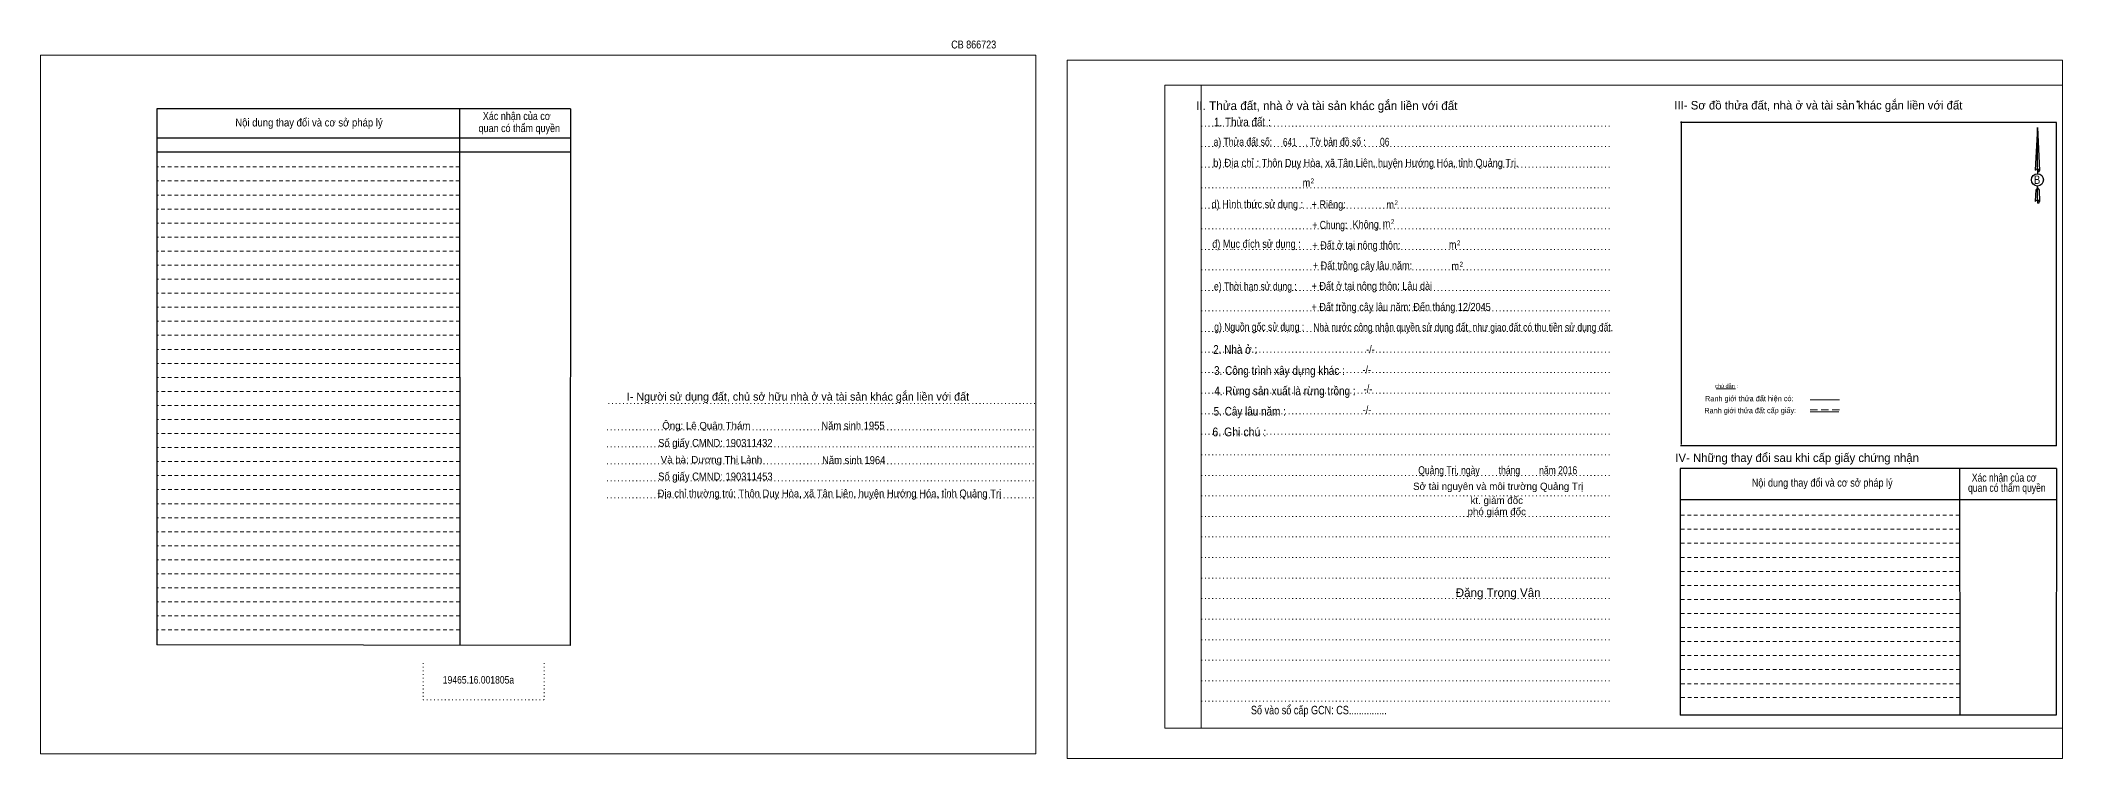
# Model space of a CAD drawing. Header units: metres. Extents: x 548102 to 550333, y 1837955 to 1838277.
# Drawn here: x 548102 to 548936, y 1837962 to 1838258 of the extents above; entities that cross this region are included whole.
import ezdxf
from ezdxf.enums import TextEntityAlignment as Align

# ---------------------------------------------------------------- set-up
doc = ezdxf.new("R2010")
doc.units = ezdxf.units.M
doc.header["$PDMODE"] = 32
doc.header["$PDSIZE"] = 0.5
for name, pattern in [('DOTTED', [1.5, 0.3, -1.2]), ('MEDIUM_DASHED', [4.5, 3, -1.5]), ('SHORT_DASHED', [2.7, 1.5, -1.2])]:
    doc.linetypes.add(name, pattern=pattern)
for name, color, linetype, lineweight in [('1', 7, 'DOTTED', 13), ('18', 7, 'Continuous', 25), ('2', 7, 'SHORT_DASHED', 13), ('28', 7, 'Continuous', 13), ('55', 7, 'Continuous', 13)]:
    doc.layers.add(name, color=color, linetype=linetype, lineweight=lineweight)
doc.layers.add('40', color=7, linetype='Continuous')
doc.layers.add('6', color=7, linetype='Continuous')

msp = doc.modelspace()

# ---------------------------------------------------------------- linework, layer by layer
at = {"layer": '1', "linetype": 'Continuous'}
for p, q in [((548565.75, 1838239.4), (548935.95, 1838239.4)), ((548565.75, 1838239.4), (548565.75, 1837974.4)), ((548935.95, 1838239.4), (548935.95, 1837972.16)), ((548565.75, 1837974.4), (548935.95, 1837974.4))]:
    msp.add_line(p, q, dxfattribs=at)
at = {"layer": '1'}
for p, q in [((548580.75, 1838239.4), (548580.75, 1837974.4)), ((548580.75, 1838239.4), (548580.75, 1837974.4)), ((548580.87, 1838222.6), (548749.95, 1838222.6)), ((548580.87, 1838214.12), (548749.95, 1838214.12)), ((548580.87, 1838205.64), (548749.95, 1838205.64)), ((548580.87, 1838197.2), (548749.95, 1838197.2)), ((548580.87, 1838188.72), (548749.95, 1838188.72)), ((548580.87, 1838180.24), (548749.95, 1838180.24)), ((548580.87, 1838171.76), (548749.95, 1838171.76)), ((548580.87, 1838163.32), (548749.95, 1838163.32)), ((548580.87, 1838154.8), (548749.95, 1838154.8)), ((548580.87, 1838146.36), (548749.95, 1838146.36)), ((548580.87, 1838137.88), (548749.95, 1838137.88)), ((548580.87, 1838129.4), (548749.95, 1838129.4)), ((548580.87, 1838120.92), (548749.95, 1838120.92)), ((548336.43, 1838108.16), (548512.55, 1838108.16)), ((548580.87, 1838112.48), (548749.95, 1838112.48)), ((548580.87, 1838104), (548749.95, 1838104)), ((548335.87, 1838097.36), (548511.95, 1838097.36)), ((548580.87, 1838095.52), (548749.95, 1838095.52)), ((548335.87, 1838090.36), (548511.95, 1838090.36)), ((548335.87, 1838083.36), (548511.95, 1838083.36)), ((548580.87, 1838087.04), (548749.95, 1838087.04)), ((548335.87, 1838076.36), (548511.95, 1838076.36)), ((548580.87, 1838078.56), (548749.95, 1838078.56)), ((548335.87, 1838069.36), (548511.95, 1838069.36)), ((548580.87, 1838070.12), (548749.95, 1838070.12)), ((548580.87, 1838061.64), (548749.95, 1838061.64)), ((548580.87, 1838053.16), (548749.95, 1838053.16)), ((548580.87, 1838044.68), (548749.95, 1838044.68)), ((548580.87, 1838036.24), (548749.95, 1838036.24)), ((548580.87, 1838027.76), (548749.95, 1838027.76)), ((548580.87, 1838019.28), (548749.95, 1838019.28)), ((548580.87, 1838010.8), (548749.95, 1838010.8)), ((548259.99, 1838001.12), (548259.99, 1837986.08)), ((548309.95, 1838001.12), (548309.95, 1837986.08)), ((548580.87, 1838002.36), (548749.95, 1838002.36)), ((548580.87, 1837993.88), (548749.95, 1837993.88)), ((548259.99, 1837986.08), (548309.95, 1837986.08)), ((548580.87, 1837985.4), (548749.95, 1837985.4))]:
    msp.add_line(p, q, dxfattribs=at)
at = {"layer": '1', "linetype": 'Continuous'}
for points in [[(548102.19, 1837963.8), (548512.59, 1837963.8), (548512.59, 1838251.8), (548102.19, 1838251.8)], [(548102.19, 1838251.8), (548512.59, 1838251.8), (548512.59, 1837963.8), (548102.19, 1837963.8)], [(548102.19, 1837963.8), (548512.59, 1837963.8), (548512.59, 1838251.8), (548102.19, 1838251.8)], [(548525.55, 1837961.8), (548935.95, 1837961.8), (548935.95, 1838249.8), (548525.55, 1838249.8)], [(548580.75, 1838239.4), (548935.95, 1838239.4), (548935.95, 1837974.4), (548580.75, 1837974.4)]]:
    msp.add_lwpolyline(points, close=True, dxfattribs=at)
at = {"layer": '18'}
for p, q in [((548925.55, 1838222), (548926.51, 1838204.32)), ((548925.55, 1838222), (548926.51, 1838204.32)), ((548925.55, 1838222), (548926.51, 1838204.32)), ((548924.79, 1838207.08), (548924.63, 1838204.36)), ((548925.55, 1838204.92), (548925.55, 1838204.24)), ((548925.55, 1838204.24), (548925.55, 1838203.72)), ((548925.55, 1838203.72), (548925.55, 1838203.04)), ((548925.55, 1838203.72), (548925.55, 1838203.04)), ((548925.55, 1838203.72), (548925.55, 1838203.04)), ((548926.51, 1838204.32), (548926.51, 1838204.36)), ((548925.55, 1838197.08), (548925.55, 1838197.88)), ((548925.55, 1838197.08), (548925.55, 1838197.88)), ((548925.55, 1838197.08), (548925.55, 1838197.88)), ((548925.55, 1838197.08), (548926.27, 1838196.12)), ((548925.55, 1838197.08), (548926.27, 1838196.12)), ((548925.55, 1838197.08), (548926.27, 1838196.12)), ((548925.55, 1838192.08), (548925.55, 1838191.4)), ((548925.55, 1838191.4), (548925.55, 1838190.88)), ((548926.27, 1838196.12), (548926.51, 1838191.48)), ((548926.27, 1838196.12), (548926.51, 1838191.48)), ((548926.27, 1838196.12), (548926.51, 1838191.48)), ((548926.51, 1838191.48), (548926.51, 1838191.52))]:
    msp.add_line(p, q, dxfattribs=at)
for points in [[(548925.55, 1838204.92), (548925.55, 1838222), (548924.79, 1838207.08)], [(548925.55, 1838192.08), (548925.55, 1838197.08), (548924.91, 1838196.12), (548924.79, 1838194.24), (548924.63, 1838191.52)]]:
    msp.add_lwpolyline(points, dxfattribs=at)
msp.add_ellipse((548925.597, 1838200.399), major_axis=(0, 2.516), ratio=0.983453, dxfattribs=at)
for centre, start_param, end_param in [((548925.598, 1838204.276), 1.5707963, 3.074452), ((548925.598, 1838204.276), 0.0671406, 1.5707963), ((548925.598, 1838204.276), 4.712389, 6.2831853), ((548925.598, 1838191.435), 2.4910694, 3.0742784), ((548925.598, 1838191.435), 1.5707963, 2.4910694), ((548925.598, 1838191.435), 0.0671406, 1.5707963), ((548925.598, 1838191.435), 4.712389, 6.2831853)]:
    msp.add_ellipse(centre, major_axis=(0.907, 0), ratio=0.655448, start_param=start_param, end_param=end_param, dxfattribs=at)
at = {"layer": '2', "linetype": 'Continuous', "lineweight": 25}
for p, q in [((548320.71, 1838229.72), (548150.19, 1838229.72)), ((548150.19, 1838229.72), (548150.19, 1838008.68)), ((548275.03, 1838229.72), (548275.11, 1838008.52)), ((548320.71, 1838217.64), (548150.39, 1838217.64)), ((548320.71, 1838211.88), (548150.39, 1838211.88))]:
    msp.add_line(p, q, dxfattribs=at)
at = {"layer": '2'}
for p, q in [((548275.03, 1838205.76), (548150.15, 1838205.76)), ((548275.03, 1838199.96), (548150.15, 1838199.96)), ((548275.03, 1838199.96), (548150.19, 1838199.96)), ((548275.03, 1838194.16), (548150.19, 1838194.16)), ((548275.03, 1838188.4), (548150.19, 1838188.4)), ((548275.03, 1838182.6), (548150.19, 1838182.6)), ((548275.03, 1838176.8), (548150.19, 1838176.8)), ((548275.03, 1838171.04), (548150.19, 1838171.04)), ((548275.07, 1838165.24), (548150.19, 1838165.24)), ((548275.07, 1838159.48), (548150.19, 1838159.48)), ((548275.07, 1838153.68), (548150.19, 1838153.68)), ((548275.07, 1838147.88), (548150.19, 1838147.88)), ((548275.07, 1838142.12), (548150.19, 1838142.12)), ((548275.07, 1838136.32), (548150.19, 1838136.32)), ((548275.07, 1838130.52), (548150.19, 1838130.52)), ((548275.07, 1838124.76), (548150.19, 1838124.76)), ((548275.07, 1838118.96), (548150.19, 1838118.96)), ((548275.07, 1838113.2), (548150.19, 1838113.2)), ((548275.07, 1838107.4), (548150.19, 1838107.4)), ((548275.07, 1838101.6), (548150.19, 1838101.6)), ((548275.07, 1838095.84), (548150.19, 1838095.84)), ((548275.07, 1838090.04), (548150.19, 1838090.04)), ((548275.11, 1838084.24), (548150.19, 1838084.24)), ((548275.11, 1838078.48), (548150.19, 1838078.48)), ((548275.11, 1838072.68), (548150.19, 1838072.68)), ((548275.11, 1838066.88), (548150.19, 1838066.88)), ((548275.11, 1838061.12), (548150.19, 1838061.12)), ((548275.11, 1838055.32), (548150.19, 1838055.32)), ((548275.11, 1838049.56), (548150.19, 1838049.56)), ((548893.47, 1838056.32), (548778.35, 1838056.32)), ((548893.51, 1838050.56), (548778.35, 1838050.56)), ((548275.11, 1838043.76), (548150.19, 1838043.76)), ((548893.51, 1838044.76), (548778.35, 1838044.76)), ((548275.11, 1838037.96), (548150.19, 1838037.96)), ((548893.51, 1838038.96), (548778.35, 1838038.96)), ((548893.51, 1838033.2), (548778.35, 1838033.2)), ((548275.11, 1838032.2), (548150.19, 1838032.2)), ((548275.11, 1838026.4), (548150.19, 1838026.4)), ((548893.51, 1838027.4), (548778.35, 1838027.4)), ((548275.11, 1838020.6), (548150.19, 1838020.6)), ((548893.51, 1838021.6), (548778.35, 1838021.6)), ((548893.55, 1838015.84), (548778.35, 1838015.84)), ((548275.11, 1838014.84), (548150.19, 1838014.84)), ((548893.55, 1838010.04), (548778.35, 1838010.04)), ((548893.55, 1838004.28), (548778.35, 1838004.28)), ((548893.55, 1837998.48), (548778.35, 1837998.48)), ((548893.55, 1837992.68), (548778.35, 1837992.68)), ((548893.59, 1837986.92), (548778.35, 1837986.92))]:
    msp.add_line(p, q, dxfattribs=at)
at = {"layer": '2', "linetype": 'Continuous', "lineweight": 25}
msp.add_lwpolyline([(548320.71, 1838229.72), (548320.63, 1838008.44), (548150.19, 1838008.68)], dxfattribs=at)
at = {"layer": '28', "lineweight": 25}
for p, q in [((548778.63, 1838224.52), (548778.63, 1838091.24)), ((548933.51, 1838090.8), (548778.47, 1838090.8)), ((548893.47, 1838081.4), (548893.59, 1837979.64)), ((548933.39, 1838081.4), (548933.31, 1837979.64)), ((548933.35, 1838068.48), (548778.35, 1838068.48)), ((548933.31, 1837979.64), (548778.35, 1837979.64))]:
    msp.add_line(p, q, dxfattribs=at)
at = {"layer": '28', "linetype": 'SHORT_DASHED'}
msp.add_line((548893.47, 1838062.12), (548778.35, 1838062.12), dxfattribs=at)
at = {"layer": '28', "lineweight": 25}
for points in [[(548933.51, 1838090.8), (548933.51, 1838224.08), (548778.47, 1838224.08)], [(548933.39, 1838081.4), (548778.35, 1838081.4), (548778.35, 1837979.64)]]:
    msp.add_lwpolyline(points, dxfattribs=at)
at = {"layer": '28'}
msp.add_point((548851.43, 1838232.72), dxfattribs=at)
at = {"layer": '55'}
for p, q in [((548793.07, 1838114.2), (548801.15, 1838114.32)), ((548831.83, 1838109.68), (548844.03, 1838109.68)), ((548831.95, 1838104.72), (548843.67, 1838104.72)), ((548831.95, 1838104.72), (548843.67, 1838104.72))]:
    msp.add_line(p, q, dxfattribs=at)
at = {"layer": '55', "linetype": 'MEDIUM_DASHED'}
msp.add_line((548831.95, 1838105.6), (548843.95, 1838105.6), dxfattribs=at)

# ---------------------------------------------------------------- texts
at = {"layer": '18'}
for s, height, p in [('II. Thửa đất, nhà ở và tài sản khác gắn liền với đất', 3.6, (548632.59, 1838229.2)), ('Sở tài nguyên và môi trường Quảng Trị', 3, (548703.25, 1838072.56)), ('kt. giám đốc', 3, (548702.67, 1838066.76)), ('phó giám đốc', 3, (548702.65, 1838062.14)), ('Đặng Trọng Vân', 3.564, (548703.24, 1838028.44))]:
    msp.add_text(s, height=height, dxfattribs=at).set_placement(p, align=Align.CENTER)
for s, height, width, p in [('1. Thửa đất :', 3.6, 0.85, (548597.76, 1838222.48)), ('a) Thửa đất số:              , Tờ bản đồ số : ', 3.3, 0.8, (548617.75, 1838214.46)), ('641', 3.3, 0.75, (548617.275, 1838214.36)), ('06', 3.3, 0.8, (548656.47, 1838214.48)), ('b) Địa chỉ : ', 3.3, 0.9, (548595.75, 1838205.8)), ('Thôn Duy Hòa, xã Tân Liên, huyện Hướng Hóa, tỉnh Quảng Trị.', 3.3, 0.85, (548658.68, 1838205.78)), (' m', 3.3, 0.85, (548623.66, 1838197.62)), ('2', 2, 0.75, (548626.64, 1838199.02)), ('B', 3.456, 0.85, (548925.44, 1838198.76)), ('d) Hình thức sử dụng :', 3.3, 0.85, (548603.94, 1838188.76)), ('+ Riêng: ', 3.3, 0.85, (548633.88, 1838188.68)), (' m', 3.3, 0.85, (548658.18, 1838188.56)), ('2', 2, 0.75, (548661.2, 1838190)), ('       + Chung:', 3.3, 0.8, (548630.42, 1838180.2)), ('Không', 3.3, 0.85, (548648.62, 1838180.44)), (' m', 3.3, 0.85, (548656.7, 1838180.76)), ('2', 2, 0.75, (548659.72, 1838182.2)), ('đ) Mục đích sử dụng :', 3.3, 0.85, (548603.6, 1838172.4)), ('+ Đất ở tại nông thôn:', 3.3, 0.85, (548644.8, 1838171.82)), (' m', 3.3, 0.85, (548683.96, 1838172.06)), ('2', 2, 0.75, (548686.98, 1838173.46)), ('+ Đất trồng cây lâu năm:', 3.3, 0.85, (548647.27, 1838163.46)), (' m', 3.3, 0.85, (548685.025, 1838163.24)), ('2', 2, 0.75, (548688.045, 1838164.64)), ('e) Thời hạn sử dụng :', 3.3, 0.8, (548603.13, 1838154.88)), ('+ Đất ở tại nông thôn: Lâu dài', 3.3, 0.85, (548651.15, 1838155.02)), ('+ Đất trồng cây lâu năm: Đến tháng 12/2045', 3.3, 0.85, (548663.22, 1838146.38)), ('g) Nguồn gốc sử dụng :', 3.3, 0.8, (548604.71, 1838138.16)), ('2. Nhà ở :', 3.6, 0.85, (548594.82, 1838128.68)), ('3. Công trình xây dựng khác :', 3.6, 0.85, (548613.05, 1838120)), ('4. Rừng sản xuất là rừng trồng :', 3.6, 0.85, (548615.32, 1838111.6)), ('5. Cây lâu năm :', 3.6, 0.85, (548600.81, 1838103.2)), ('6. Ghi chú :', 3.6, 0.9, (548596.5, 1838094.68)), ('Quảng Trị, ngày        tháng        năm 2016', 3.3, 0.8, (548703.06, 1838079.04)), ('19465.16.001805a', 3.1, 0.85, (548282.795, 1837992.72)), ('Số vào sổ cấp GCN: CS...............', 3.5, 0.8, (548629.29, 1837980.04))]:
    msp.add_text(s, height=height, dxfattribs=dict(at, width=width)).set_placement(p, align=Align.CENTER)
at = {"layer": '2'}
for s, width, p in [('Nội dung thay đổi và cơ sở pháp lý', 0.9, (548212.91, 1838222.44)), ('Nội dung thay đổi và cơ sở pháp lý', 0.9, (548212.91, 1838222.44)), ('Xác nhận của cơ', 0.85, (548298.58, 1838225.12)), ('Xác nhận của cơ', 0.85, (548298.58, 1838225.12)), (' quan có thẩm quyền', 0.85, (548299.12, 1838220.12)), (' quan có thẩm quyền', 0.85, (548299.12, 1838220.12))]:
    msp.add_text(s, height=3.261, dxfattribs=dict(at, width=width)).set_placement(p, align=Align.CENTER)
at = {"layer": '28'}
for s, height, p in [('III- Sơ đồ thửa đất, nhà ở và tài sản khác gắn liền với đất', 3.5, (548835.27, 1838229.44)), ('I- Người sử dụng đất, chủ sở hữu nhà ở và tài sản khác gắn liền với đất', 3.306, (548414.52, 1838109.4)), ('Ông: Lê Quận Thám', 2.98, (548376.74, 1838097.62)), ('Và bà: Dương Thị Lảnh', 2.98, (548378.865, 1838083.56)), ('IV- Những thay đổi sau khi cấp giấy chứng nhận', 3.5, (548826.52, 1838084.08))]:
    msp.add_text(s, height=height, dxfattribs=at).set_placement(p, align=Align.CENTER)
for s, height, width, p in [('-/-', 3.3, 0.85, (548650.58, 1838128.88)), ('-/-', 3.3, 0.85, (548649.06, 1838120.52)), ('-/-', 3.3, 0.85, (548649.58, 1838112.6)), ('-/-', 3.3, 0.85, (548649.18, 1838103.96)), ('Năm sinh 1955', 3.22, 0.9, (548437.23, 1838097.5)), ('Số giấy CMND: 190311432', 3.22, 0.9, (548380.465, 1838090.36)), ('Năm sinh 1964', 3.22, 0.9, (548437.535, 1838083.26)), ('Số giấy CMND: 190311453', 3.22, 0.9, (548380.485, 1838076.52)), ('Nội dung thay đổi và cơ sở pháp lý', 3.3, 0.85, (548836.85, 1838073.92)), (' quan có thẩm quyền', 3.3, 0.8, (548912.48, 1838071.8)), ('Xác nhận của cơ', 3.3, 0.8, (548911.86, 1838076)), ('Địa chỉ thường trú: Thôn Duy Hòa, xã Tân Liên, huyện Hướng Hóa, tỉnh Quảng Trị', 3.22, 0.9, (548427.49, 1838069.52))]:
    msp.add_text(s, height=height, dxfattribs=dict(at, width=width)).set_placement(p, align=Align.CENTER)
at = {"layer": '40', "width": 0.85}
msp.add_text('CB 866723', height=3.26, dxfattribs=at).set_placement((548486.99, 1838254.6), align=Align.CENTER)
at = {"layer": '55'}
msp.add_text('chú dẫn :', height=1.654, rotation=359.974, dxfattribs=at).set_placement((548797.375, 1838114.598), align=Align.CENTER)
at = {"layer": '55', "width": 0.8}
for s, height, p in [('Ranh giới thửa đất hiện có:', 2.254, (548806.782, 1838109.115)), ('Ranh giới thửa đất cấp giấy:', 2.244, (548807.182, 1838104.196))]:
    msp.add_text(s, height=height, rotation=0.135, dxfattribs=at).set_placement(p, align=Align.CENTER)
at = {"layer": '6', "width": 0.8}
msp.add_text('Nhà nước công nhận quyền sử dụng đất, như giao đất có thu tiền sử dụng đất.', height=3.3, dxfattribs=at).set_placement((548688.79, 1838137.98), align=Align.CENTER)

doc.saveas('drawing.dxf')
